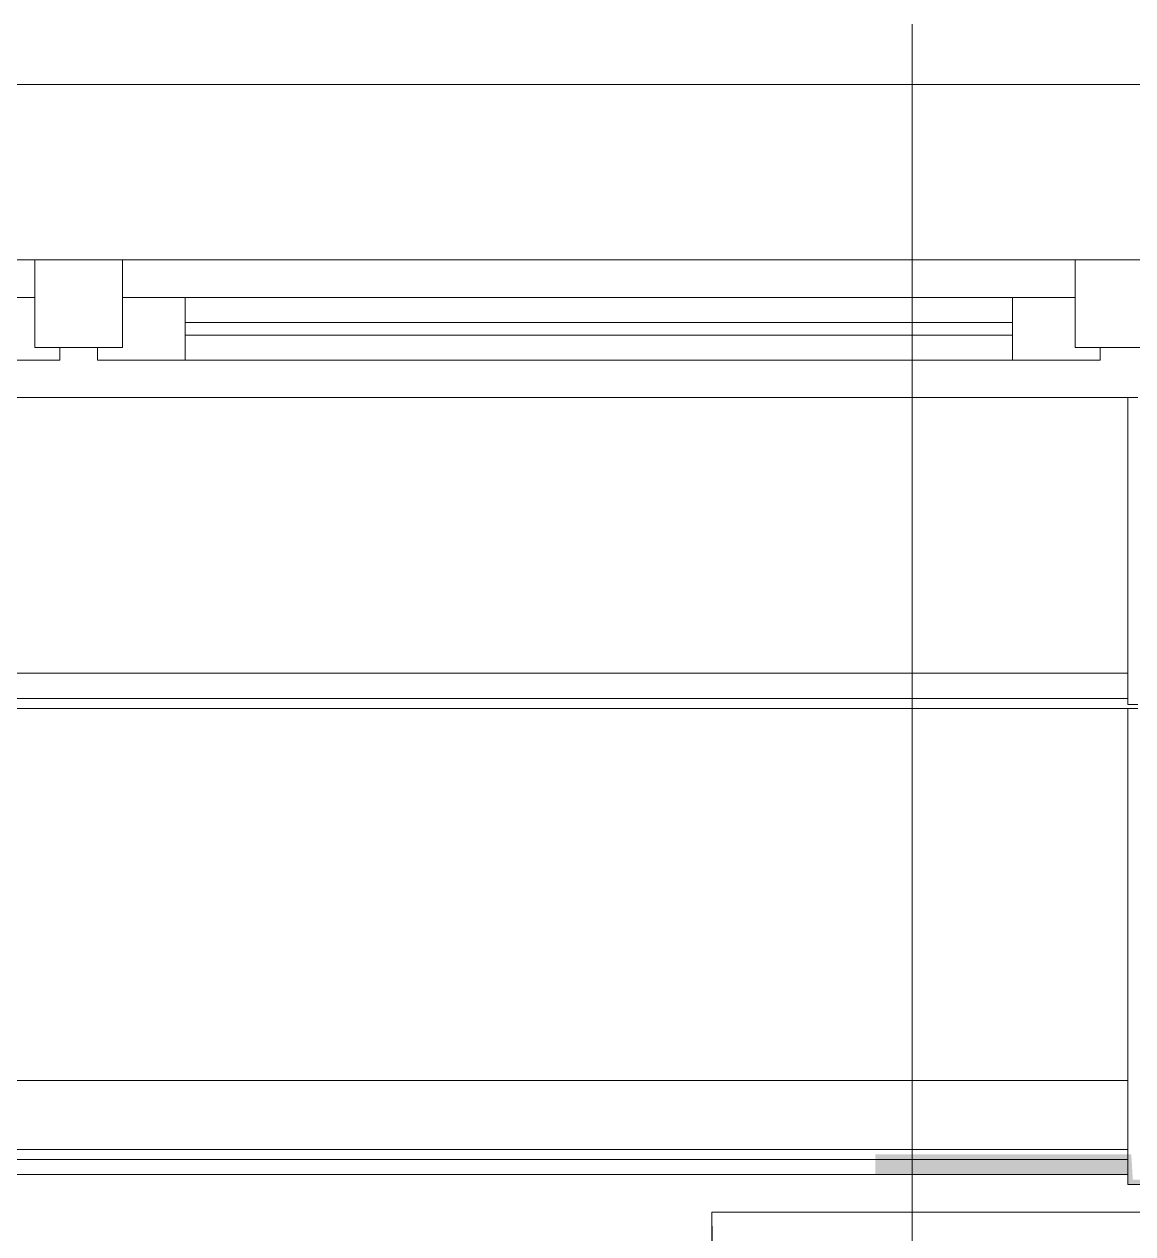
# Model space of a CAD drawing. Header units: millimetres. Extents: x -249154 to 415037, y -45458 to 354837.
# Drawn here: x 56016 to 56901, y 105619 to 106584 of the extents above; entities that cross this region are included whole.
import ezdxf

# ---------------------------------------------------------------- set-up
doc = ezdxf.new("R2010")
doc.units = ezdxf.units.MM
doc.layers.add('A-AREA-PATT-1', color=7, linetype='Continuous', lineweight=5, true_color=0xa5bae0, transparency=1)
doc.layers.add('A-DOOR-1', color=7, linetype='Continuous', lineweight=5, true_color=0xc0c0c0)
doc.layers.add('A-WALL-FNSH-1', color=9, linetype='Continuous', lineweight=5, true_color=0x808080)
for name, color, linetype, lineweight in [('A-GLAZ', 7, 'Continuous', 9), ('A-GLAZ-1', 7, 'Continuous', 5), ('A-WALL', 7, 'Continuous', 5), ('I-WALL', 7, 'Continuous', 5), ('Оси', 7, 'Continuous', 9)]:
    doc.layers.add(name, color=color, linetype=linetype, lineweight=lineweight)

# ---------------------------------------------------------------- blocks, each defined once
blk = doc.blocks.new('110_Дверь_СКБ_1Ст_Внутренняя1 - Д-11л 950х2100-32173567-Объем проектирования 1 этажа')
at = {"layer": 'A-DOOR-1'}
for p, q in [((437.5, 950), (397.5, 950)), ((437.5, 100), (437.5, 950))]:
    blk.add_line(p, q, dxfattribs=at)
blk.add_arc((437.5, 100), 850, 90, 180, dxfattribs=at)
blk = doc.blocks.new('120_Окно_СКБ_2Ст - 120_Окно_СКБ_2Ст 2100х2400 _мал створка справа_-19092174-Объем проектирования 1 этажа')
at = {"layer": 'A-GLAZ'}
for p, q in [((150, -75), (150, -5)), ((150, -5), (220, -5)), ((220, -5), (220, -75)), ((980, -75), (980, -5)), ((980, -5), (1050, -5)), ((150, -35), (-980, -35)), ((150, -75), (150, -35)), ((980, -35), (220, -35)), ((220, -35), (220, -75)), ((270, -85), (270, -35)), ((930, -85), (930, -35)), ((980, -75), (980, -35)), ((220, -75), (150, -75)), ((170, -75), (150, -75)), ((170, -85), (170, -75)), ((220, -75), (200, -75)), ((200, -75), (200, -85)), ((1050, -75), (980, -75)), ((1000, -75), (980, -75)), ((1000, -85), (1000, -75)), ((-1000, -85), (170, -85)), ((170, -85), (-1000, -85)), ((200, -85), (1000, -85)), ((1000, -85), (200, -85))]:
    blk.add_line(p, q, dxfattribs=at)
at = {"layer": 'A-GLAZ-1'}
for p, q in [((1050, -5), (-1050, -5)), ((270, -55), (930, -55)), ((930, -65), (270, -65)), ((170, -75), (200, -75)), ((1000, -75), (1050, -75))]:
    blk.add_line(p, q, dxfattribs=at)
blk = doc.blocks.new('Зашивка приборов отопления8 - Зашивка приборов отопления-33277697-Объем проектирования 1 этажа')
at = {"layer": 'A-WALL'}
for p, q in [((54112, 26880), (52068, 26880)), ((52068, 26555), (54112, 26555)), ((54112, 26555), (52068, 26555)), ((52068, 26480), (54112, 26480))]:
    blk.add_line(p, q, dxfattribs=at)
blk = doc.blocks.new('1floor')
at = {"layer": 'A-AREA-PATT-1'}
h = blk.add_hatch(color=256, dxfattribs=at)
h.paths.add_polyline_path([(54210, 20744), (57906, 20745.9), (57906, 24726), (57326, 24727.97), (57326, 25550), (57322, 25548.33), (57322, 24722), (57902, 24722), (57902, 20748), (51628, 20748), (51628, 23742), (55878, 23742), (55878, 23998), (51628, 23997.9), (51628, 23994), (55874, 23992.03), (55872.71, 23746), (51624, 23746), (51626.25, 20744), (53572.96, 20744)])
h.paths.add_polyline_path([(54190, 22722), (54738, 22723.5), (54738, 23278), (54182, 23278), (54182, 22722), (54186, 22722)])
h.paths.add_polyline_path([(54729.94, 22726), (54186, 22726.9), (54186, 23274), (54734, 23271.68), (54734, 22726), (54730, 22726)])
h.paths.add_polyline_path([(51610, 23994), (51620, 23994), (51620, 24970), (51628, 24970), (51628, 25550), (51610, 25550), (51610, 24372.3)])
h.paths.add_polyline_path([(51500, 25550), (51600, 25550), (51600, 25575), (51500, 25575)])
h.paths.add_polyline_path([(56836.88, 26472), (57326, 26472), (57326, 26476), (56836, 26476), (56834.82, 26496), (56630.61, 26496), (56630.61, 26480), (56832, 26480), (56832, 26472), (56836, 26472)])
h.paths.add_polyline_path([(54193.05, 26472), (54788, 26472), (54785.71, 26480), (54784, 26480), (54781.75, 26476), (54136, 26476.05), (54136, 26496), (53710, 26496), (53710, 26480), (54132, 26480), (54132, 26472), (54160, 26472)])
h.paths.add_polyline_path([(51500, 26475), (51600, 26475), (51600, 26496), (51500, 26496), (51500, 26480)])
h.paths.add_polyline_path([(51803.88, 26480), (51910, 26480), (51910, 26496), (51608, 26496), (51610, 26492), (51619.49, 26491.34), (51620, 26480), (51628, 26480)])
at = {"layer": 'A-WALL'}
for p, q in [((54760, 27350), (56860, 27350)), ((56832, 27100), (54788, 27100))]:
    blk.add_line(p, q, dxfattribs=at)
at = {"layer": 'A-WALL-FNSH-1'}
for p, q in [((56840, 27100), (56832, 27100)), ((56832, 27100), (56832, 26855)), ((56832, 26855), (56840, 26855)), ((56832, 26852), (56832, 26472)), ((56840, 26852), (56832, 26852)), ((56832, 26472), (57342, 26472))]:
    blk.add_line(p, q, dxfattribs=at)
at = {"layer": 'I-WALL'}
for p, q in [((54788, 27100), (56832, 27100)), ((56832, 26880), (54788, 26880)), ((54788, 26860), (56832, 26860)), ((56832, 26852), (54788, 26852)), ((54788, 26500), (56832, 26500)), ((56832, 26492), (54788, 26492))]:
    blk.add_line(p, q, dxfattribs=at)
at = {"layer": 'Оси'}
blk.add_line((56660, 22398.07), (56660, 27398.07), dxfattribs=at)
at = {"layer": 'A-DOOR-1', "rotation": 89.99999999999991}
blk.add_blockref('110_Дверь_СКБ_1Ст_Внутренняя1 - Д-11л 950х2100-32173567-Объем проектирования 1 этажа', (57450, 26012.5), dxfattribs=at)
at = {"layer": 'A-GLAZ', "color": 3}
blk.add_blockref('120_Окно_СКБ_2Ст - 120_Окно_СКБ_2Ст 2100х2400 _мал створка справа_-19092174-Объем проектирования 1 этажа', (55810, 27215), dxfattribs=at)
at = {"layer": 'A-WALL'}
blk.add_blockref('Зашивка приборов отопления8 - Зашивка приборов отопления-33277697-Объем проектирования 1 этажа', (2720, 0), dxfattribs=at)

msp = doc.modelspace()

# ---------------------------------------------------------------- block references
msp.add_blockref('1floor', (64.7, 79186.05))

doc.saveas('drawing.dxf')
